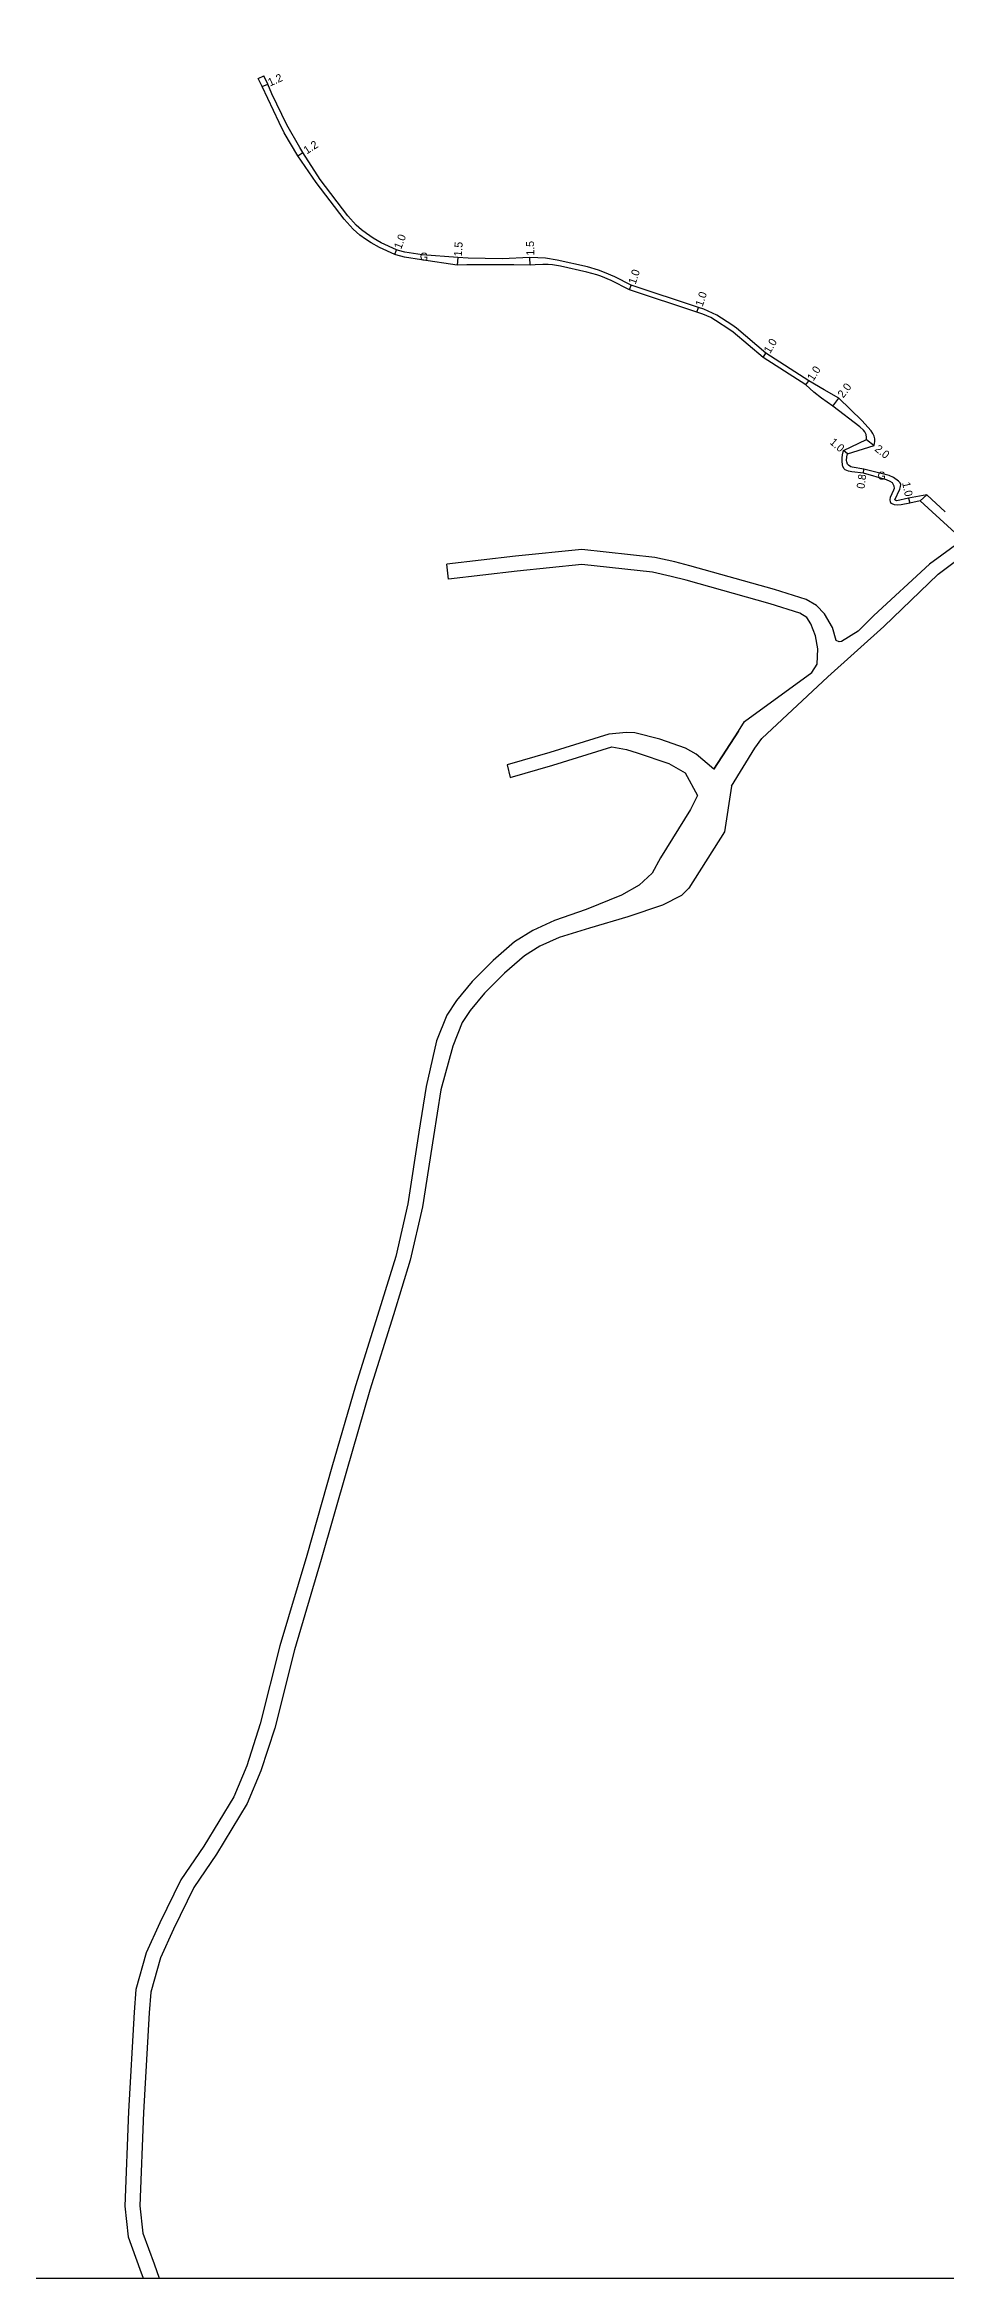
# Model space of a CAD drawing. Header units: metres. Extents: x -14400 to -12000, y -90000 to -87000.
# Drawn here: x -13046.8 to -12866.8, y -90000 to -89553.3 of the extents above; entities that cross this region are included whole.
import ezdxf

# ---------------------------------------------------------------- set-up
doc = ezdxf.new("R2010")
doc.units = ezdxf.units.M
doc.header["$LTSCALE"] = 2.5
for name, color, linetype in [('図郭', 7, 'Continuous'), ('幅員', 7, 'Continuous'), ('舗装', 7, 'Continuous'), ('道路', 7, 'Continuous')]:
    doc.layers.add(name, color=color, linetype=linetype)
doc.styles.get("Standard").update_dxf_attribs({"font": ''})
doc.styles.get('Standard').set_extended_font_data('@MS PGothic')

msp = doc.modelspace()

# ---------------------------------------------------------------- linework, layer by layer
at = {"layer": '図郭'}
msp.add_lwpolyline([(-13600, -90000), (-12800, -90000), (-12800, -89400), (-13600, -89400)], close=True, dxfattribs=at)
at = {"layer": '幅員'}
for points in [[(-13003.34, -89561.7), (-13002.25, -89561.21)], [(-12996.21, -89575.53), (-12995.2, -89574.88)], [(-12976.86, -89595.28), (-12976.5, -89594.34)], [(-12964.25, -89595.89), (-12964.36, -89597.39)], [(-12949.81, -89597.42), (-12949.86, -89595.92)], [(-12929.9, -89602.37), (-12929.58, -89601.42)], [(-12916.45, -89606.83), (-12916.13, -89605.88)], [(-12903.21, -89615.88), (-12902.7, -89615.02)], [(-12894.65, -89621.37), (-12894.11, -89620.53)], [(-12889.3, -89625.64), (-12888.1, -89624.04)], [(-12882.59, -89632.28), (-12881.02, -89633.51)], [(-12886.38, -89635.15), (-12887.13, -89634.5)], [(-12883.17, -89639.05), (-12883.06, -89638.25)], [(-12874.13, -89644.01), (-12873.92, -89644.99)]]:
    msp.add_lwpolyline(points, dxfattribs=at)
at = {"layer": '道路'}
for points in [[(-13004.14, -89560.08), (-13003.01, -89559.59)], [(-12882.87, -89630.77), (-12883.16, -89630.43), (-12883.92, -89629.72), (-12889.3, -89625.64), (-12891.57, -89624.01), (-12893.08, -89622.81), (-12894.65, -89621.37), (-12903.21, -89615.88), (-12909.23, -89610.79), (-12909.85, -89610.33), (-12912.72, -89608.46), (-12913.7, -89607.91), (-12915.25, -89607.23), (-12916.45, -89606.83), (-12929.9, -89602.37), (-12933.58, -89600.5), (-12935.64, -89599.61), (-12936.44, -89599.33), (-12938.44, -89598.8), (-12943.74, -89597.63), (-12945.29, -89597.35), (-12946.17, -89597.27), (-12947.28, -89597.27), (-12948.77, -89597.34), (-12949.81, -89597.42), (-12953.03, -89597.36), (-12962.45, -89597.34), (-12964.36, -89597.39), (-12971.5, -89596.34), (-12974.92, -89595.81), (-12976.61, -89595.38), (-12976.86, -89595.28), (-12979.92, -89593.87), (-12981.57, -89592.96), (-12982.73, -89592.22), (-12983.81, -89591.43), (-12985.17, -89590.22), (-12986.98, -89588.2), (-12992.56, -89580.88), (-12996.21, -89575.53), (-12998.94, -89570.96), (-12999.98, -89568.88), (-13003.34, -89561.7), (-13004.14, -89560.08)], [(-12866.8, -89646.77), (-12870.53, -89643.32), (-12874.13, -89644.01), (-12876.52, -89644.54), (-12876.67, -89644.45), (-12876.88, -89644.33), (-12875.92, -89642.25), (-12875.75, -89641.67), (-12875.72, -89641.28), (-12875.85, -89640.97), (-12876.17, -89640.59), (-12877.18, -89639.89), (-12878, -89639.51), (-12883.06, -89638.25), (-12885.42, -89637.79), (-12885.68, -89637.73), (-12886.16, -89637.45), (-12886.34, -89637.25), (-12886.52, -89636.72), (-12886.53, -89636.46), (-12886.5, -89635.74), (-12886.38, -89635.15), (-12881.02, -89633.51), (-12880.92, -89632.7), (-12880.92, -89632.18), (-12881.02, -89631.65), (-12881.28, -89631.06), (-12881.65, -89630.54), (-12883.5, -89628.51), (-12888.1, -89624.04), (-12891.02, -89622.38), (-12894.11, -89620.53), (-12902.7, -89615.02), (-12908.57, -89610.02), (-12909.47, -89609.36), (-12912.49, -89607.43), (-12914.22, -89606.59), (-12915.04, -89606.25), (-12916.13, -89605.88), (-12929.58, -89601.42), (-12932.86, -89599.76), (-12934.93, -89598.86), (-12936.12, -89598.41), (-12938.31, -89597.78), (-12944.4, -89596.4), (-12946.71, -89596.05), (-12948.28, -89595.93), (-12949.86, -89595.92), (-12955.39, -89596.16), (-12962.18, -89596.05), (-12964.25, -89595.89), (-12971.4, -89595.35), (-12974.81, -89594.82), (-12976.1, -89594.51), (-12976.5, -89594.34), (-12979.54, -89592.94), (-12981.19, -89592.02), (-12982.53, -89591.11), (-12983.52, -89590.33), (-12984.53, -89589.43), (-12986.23, -89587.54), (-12991.74, -89580.31), (-12995.2, -89574.88), (-12995.85, -89573.87), (-12998.41, -89569.34), (-13001.4, -89563.13), (-13002.25, -89561.21), (-13003.01, -89559.59)], [(-12877.61, -89645.05), (-12877.77, -89644.77), (-12877.81, -89644.32), (-12877.74, -89643.81), (-12877.08, -89642.38), (-12876.99, -89642.01), (-12877.03, -89641.63), (-12877.21, -89641.19), (-12877.37, -89640.98), (-12877.82, -89640.67), (-12878.56, -89640.37), (-12883.17, -89639.05), (-12885.51, -89638.73), (-12886.16, -89638.59), (-12886.79, -89638.33), (-12887.02, -89638.14), (-12887.29, -89637.7), (-12887.38, -89637.32), (-12887.45, -89636.65), (-12887.43, -89635.95), (-12887.34, -89635.32), (-12887.13, -89634.5), (-12882.59, -89632.28), (-12882.53, -89631.86), (-12882.63, -89631.3), (-12882.87, -89630.77)], [(-12869.43, -89646.77), (-12871.86, -89644.53), (-12873.92, -89644.99), (-12875.63, -89645.37), (-12876.31, -89645.41), (-12876.95, -89645.34), (-12877.42, -89645.17), (-12877.61, -89645.05)], [(-12869.43, -89646.77), (-12871.86, -89644.53), (-12870.53, -89643.32), (-12866.8, -89646.77)], [(-12869.43, -89646.77), (-12871.86, -89644.53)], [(-12870.53, -89643.32), (-12866.8, -89646.77)], [(-12869.43, -89646.77), (-12863.33, -89652.33), (-12861.4, -89654.09), (-12851.57, -89663.04), (-12800, -89710.64)], [(-12869.43, -89646.77), (-12863.33, -89652.33), (-12861.4, -89654.09), (-12851.57, -89663.04), (-12800, -89710.64)], [(-12869.43, -89646.77), (-12863.33, -89652.33), (-12851.57, -89663.04), (-12800, -89710.64)], [(-12863.33, -89652.33), (-12869.97, -89657.21), (-12881.12, -89667.46), (-12884.19, -89670.58), (-12887.55, -89672.66), (-12888.01, -89672.74), (-12888.64, -89672.51), (-12889.36, -89669.88), (-12890.94, -89667.18), (-12892.58, -89665.48), (-12894.62, -89664.25), (-12900.93, -89662.29), (-12917.85, -89657.53), (-12920.89, -89656.78), (-12924.87, -89655.88), (-12939.43, -89654.29), (-12952.72, -89655.64), (-12966.47, -89657.22)], [(-12909.57, -89701.63), (-12904.86, -89694.01), (-12903.48, -89692.06), (-12890.27, -89679.76), (-12879.07, -89669.65), (-12868.21, -89659.2), (-12861.4, -89654.09)], [(-12966.13, -89660.2), (-12966.47, -89657.22)], [(-12913.09, -89698.18), (-12908.15, -89690.62), (-12906.94, -89688.67), (-12893.5, -89678.9), (-12892.4, -89677.18), (-12892.31, -89674.16), (-12892.73, -89671.56), (-12893.69, -89669.12), (-12894.47, -89667.85), (-12895.86, -89667.01), (-12901.8, -89665.16), (-12918.62, -89660.43), (-12921.59, -89659.7), (-12925.36, -89658.84), (-12939.44, -89657.3), (-12952.38, -89658.62), (-12966.13, -89660.2)], [(-12913.09, -89698.18), (-12916.62, -89695.18), (-12918.73, -89694.03), (-12923.88, -89692.21), (-12928.86, -89690.93), (-12930.5, -89690.86), (-12934.08, -89691.2), (-12945.87, -89694.87), (-12954.41, -89697.35)], [(-12908.15, -89690.62), (-12913.09, -89698.18)], [(-12953.77, -89699.9), (-12945.24, -89697.42), (-12933.44, -89693.75), (-12930.55, -89694.3), (-12928.37, -89694.95), (-12922.07, -89697.07), (-12918.77, -89698.93), (-12916.34, -89703.46), (-12917.76, -89706.25), (-12923.7, -89715.91), (-12925.4, -89719.03), (-12927.99, -89721.38), (-12931.54, -89723.41), (-12938.58, -89726.25), (-12944.93, -89728.5), (-12949.26, -89730.45), (-12952.9, -89732.74), (-12957.17, -89736.49), (-12961.41, -89740.7), (-12964.51, -89744.45), (-12966.47, -89747.38), (-12968.53, -89752.52), (-12970.59, -89761.69), (-12972.01, -89770.77), (-12974.26, -89785.16), (-12976.66, -89795.63), (-12979.95, -89806.42), (-12984.67, -89821.51), (-12989.4, -89837.77), (-12994.42, -89855.46), (-12999.79, -89873.54), (-13003.72, -89889.12), (-13006.44, -89897.5), (-13009.01, -89903.69), (-13014.99, -89913.56), (-13019.58, -89920.31), (-13023.8, -89928.92), (-13026.51, -89934.9), (-13028.6, -89942.24), (-13028.92, -89946.77), (-13030.08, -89966.66), (-13030.82, -89985.6), (-13030.16, -89991.67), (-13027.79, -89998.14), (-13027.12, -90000)], [(-12909.57, -89701.63), (-12904.86, -89694.01)], [(-12954.41, -89697.35), (-12953.77, -89699.9)], [(-12909.57, -89701.63), (-12910.93, -89710.72), (-12918.07, -89722.03), (-12919.54, -89723.44), (-12923.33, -89725.41), (-12930.24, -89727.72), (-12937.92, -89730.03), (-12943.97, -89731.87), (-12947.82, -89733.6), (-12950.94, -89735.57), (-12954.89, -89739.02), (-12958.9, -89743.02), (-12961.75, -89746.45), (-12963.36, -89748.87), (-12965.27, -89753.63), (-12967.65, -89762.31), (-12969.11, -89771.66), (-12971.31, -89785.73), (-12973.75, -89796.4), (-12977.08, -89807.3), (-12981.8, -89822.38), (-12986.51, -89838.56), (-12991.54, -89856.28), (-12996.89, -89874.33), (-13000.84, -89889.96), (-13003.63, -89898.54), (-13006.33, -89905.04), (-13012.47, -89915.18), (-13016.98, -89921.82), (-13021.09, -89930.2), (-13023.68, -89935.93), (-13025.63, -89942.77), (-13025.92, -89946.94), (-13027.08, -89966.83), (-13027.81, -89985.5), (-13027.22, -89990.98), (-13024.97, -89997.12), (-13023.93, -90000)]]:
    msp.add_lwpolyline(points, dxfattribs=at)

# ---------------------------------------------------------------- texts
at = {"layer": '幅員'}
for s, rotation, p in [('1.2', 24.1369, (-13001.77, -89561.7)), ('1.2', 32.4561, (-12994.45, -89575.3)), ('1.0', 69.1524, (-12975.58, -89594.34)), ('1.5', 85.8203, (-12963.47, -89595.72)), ('1.5', 91.6357, (-12948.94, -89595.48)), ('1.0', 71.5923, (-12928.72, -89601.36)), ('1.0', 71.4325, (-12915.33, -89605.82)), ('1.0', 59.5608, (-12901.83, -89615.21)), ('1.0', 57.2702, (-12893.19, -89620.71)), ('2.0', 53.2974, (-12887.19, -89624.1)), ('1.0', 318.8878, (-12890.03, -89633.02)), ('2.0', 321.9305, (-12881.05, -89634.44)), ('0.8', 82.1847, (-12882.98, -89642.21)), ('1.0', 282.1465, (-12875.44, -89640.95))]:
    msp.add_text(s, height=1.6, rotation=rotation, dxfattribs=at).set_placement(p)
at = {"layer": '舗装'}
for p in [(-12971.82, -89596.52), (-12880.34, -89640.31)]:
    msp.add_text('G', height=1.6, dxfattribs=at).set_placement(p)

doc.saveas('drawing.dxf')
